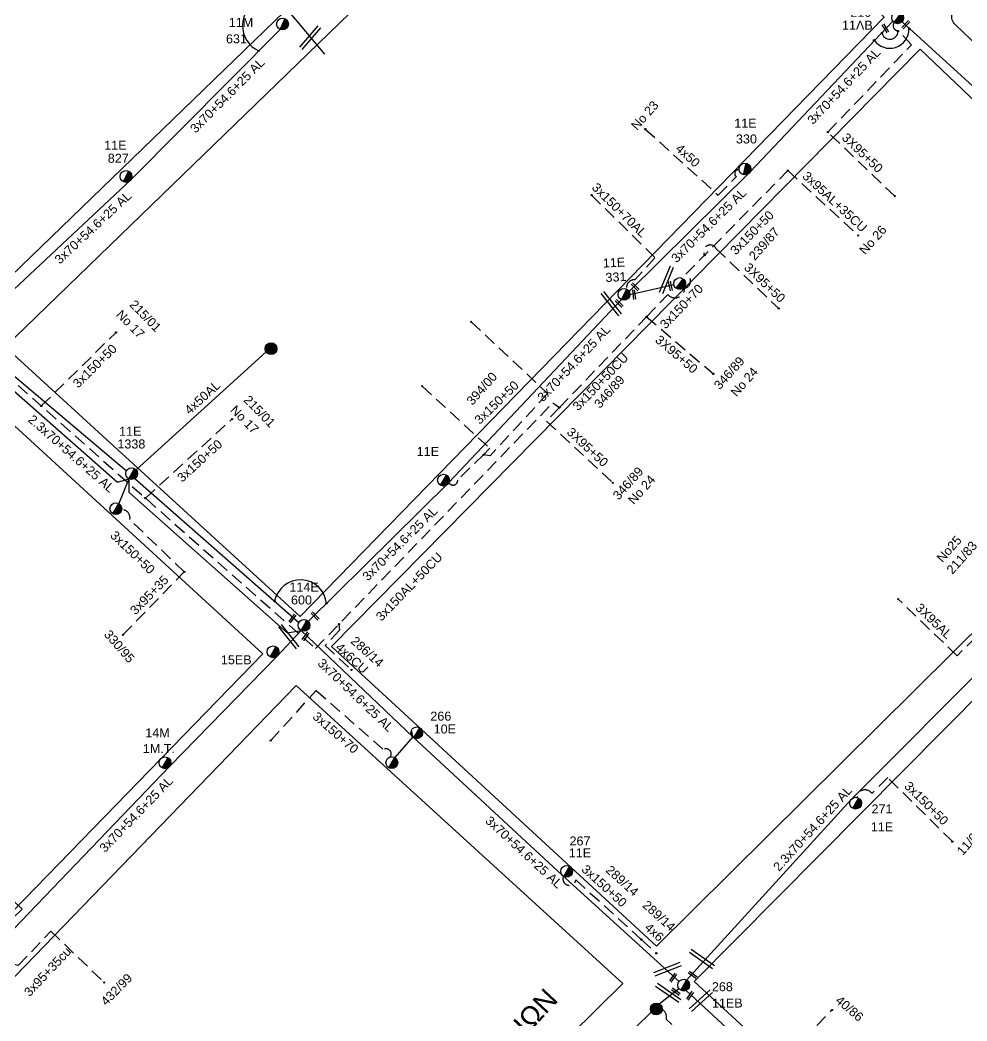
# Model space of a CAD drawing. Header units: millimetres. Extents: x 1138 to 9186, y 1584 to 2927.
# Drawn here: x 7381.8 to 7571.3, y 2413.7 to 2613.9 of the extents above; entities that cross this region are included whole.
import ezdxf
from ezdxf.enums import TextEntityAlignment as Align

# ---------------------------------------------------------------- set-up
doc = ezdxf.new("R2010")
doc.units = ezdxf.units.MM
doc.linetypes.add('DASHED', pattern=[19.05, 12.7, -6.35])
for name, color, linetype, lineweight in [('3x150+50', 7, 'Continuous', 30), ('3x150+50CU', 7, 'Continuous', 30), ('3x150+70', 7, 'Continuous', 30), ('3x150+70AL', 7, 'DASHED', 30), ('3x150AL+50CU', 7, 'Continuous', 30), ('3x70+54.6+25 AL', 7, 'SYN_LINE', 30), ('3X95', 7, 'Continuous', 30), ('3x95+35', 7, 'Continuous', 30), ('3x95+35CUXLPE', 7, 'Continuous', 30), ('3X95+50', 7, 'Continuous', 30), ('3x95AL+35CU', 7, 'Continuous', 30), ('4x50', 7, 'Continuous', 30), ('4x50AL', 7, 'Continuous', 30), ('4x6', 7, 'SYN_LINE', 30), ('4x6CU', 7, 'Continuous', 30), ('Υπόβαθρο ΔΕΗ', 7, 'Continuous', 30)]:
    doc.layers.add(name, color=color, linetype=linetype, lineweight=lineweight)
for name, color, linetype in [('TEXT ΚΑΛΩΔΙΩΝ', 7, 'Continuous'), ('Άγνωστα', 7, 'Continuous'), ('Μηχανική τομή', 7, 'Continuous'), ('Στύλος Ξύλινος', 7, 'Continuous'), ('Στύλος Ξύλινος @ 1', 7, 'Continuous'), ('Στύλος ΦΜ', 7, 'Continuous'), ('Στύλος ΦΜ @ 1', 7, 'Continuous'), ('Συνδέσεις', 7, 'Continuous'), ('Τομή', 7, 'Continuous')]:
    doc.layers.add(name, color=color, linetype=linetype)
doc.styles.add('arial', font='arial.ttf')
doc.styles.get("Standard").update_dxf_attribs({"font": 'arial.ttf'})
doc.linetypes.add('SYN_LINE', pattern='A,0.5,-0.0001,["/\\/\\/\\/",Standard,S=0.1,R=0,X=0,Y=-0.05],-0.25', length=0.7501)

# ---------------------------------------------------------------- blocks, each defined once
blk = doc.blocks.new('ΥΠΑΡΧΩΝ ΤΣΙΜΕΝΤΕΝΙΟΣ ΣΤΥΛΟΣ')
at = {"layer": 'Στύλος ΦΜ'}
blk.add_hatch(color=7, dxfattribs=at).paths.add_polyline_path([(-1.29, -2.28, 0.574793), (2.62, 0, 0.268822), (1.3, 2.27)])
at = {"layer": 'Στύλος ΦΜ', "color": 7}
blk.add_line((-1.29, -2.28), (1.3, 2.27), dxfattribs=at)
blk.add_circle((0, 0), 2.62, dxfattribs=at)
at = {"layer": 'Στύλος ΦΜ', "flags": 4}
for tag, p in [('ΑΡΙΘΜΟΣ', (-4.68, 8.05)), ('ΤΥΠΟΣ', (-4.91, 3.03))]:
    blk.add_attdef(tag, p, '', height=4, dxfattribs=at)
blk = doc.blocks.new('ΥΠΑΡΧΩΝ ΞΥΛΙΝΟΣ ΣΤΥΛΟΣ')
at = {"layer": 'Στύλος Ξύλινος'}
h = blk.add_hatch(color=7, dxfattribs=at)
h.paths.add_polyline_path([(-2.62, 0, 0.270008), (-1.29, -2.28), (1.3, 2.27, 0.576266)])
h.paths.add_polyline_path([(-1.29, -2.28, 0.574793), (2.62, 0, 0.268822), (1.3, 2.27)])
at = {"layer": 'Στύλος Ξύλινος', "color": 7}
blk.add_line((-1.29, -2.28), (1.3, 2.27), dxfattribs=at)
blk.add_circle((0, 0), 2.62, dxfattribs=at)
at = {"layer": 'Στύλος Ξύλινος', "flags": 4}
for tag, p in [('ΑΡΙΘΜΟΣ', (-4.91, 8.6)), ('ΤΥΠΟΣ', (-4.85, 3.39))]:
    blk.add_attdef(tag, p, '', height=4, dxfattribs=at)
blk = doc.blocks.new('ΤΟΜΗ')
at = {"layer": 'Τομή', "ltscale": 40}
for p, q in [((-5.68, 0), (17.06, 0)), ((-5.68, -2.77), (17.06, -2.77))]:
    blk.add_line(p, q, dxfattribs=at)
blk = doc.blocks.new('ΜΗΧΑΝΙΚΗ ΤΟΜΗ')
at = {"layer": 'Μηχανική τομή', "ltscale": 40}
for p, q in [((-1.89, 0.78), (5.69, 0.78)), ((-1.89, -0.77), (5.69, -0.77))]:
    blk.add_line(p, q, dxfattribs=at)
blk = doc.blocks.new('_ΣΥΝΔΕΣΗ')
at = {"layer": 'Συνδέσεις', "linetype": 'SYN_LINE', "ltscale": 40}
blk.add_hatch(color=256, dxfattribs=at).paths.add_polyline_path([(0.5, -0.01, 1), (-0.5, -0.01, 1)])
at = {"layer": 'Συνδέσεις'}
blk.add_circle((0, -0.01), 0.5, dxfattribs=at)

msp = doc.modelspace()

# ---------------------------------------------------------------- linework, layer by layer
at = {"layer": '3x150+50', "color": 27, "linetype": 'DASHED', "lineweight": -3, "ltscale": 0.2}
msp.add_lwpolyline([(7514.77, 2560.25, 0.753283), (7515.01, 2563.05), (7535.43, 2583.78)], format="xyb", dxfattribs=at)
at = {"layer": '3x150+50', "color": 6, "linetype": 'DASHED', "lineweight": -3, "ltscale": 0.2}
msp.add_lwpolyline([(7472.04, 2553.52), (7487.34, 2539.18), (7475.83, 2526.71), (7474.54, 2526.94)], dxfattribs=at)
at = {"layer": '3x150+50', "color": 27, "linetype": 'DASHED', "lineweight": -3, "ltscale": 0.2}
for points in [[(7386.02, 2536.69), (7400.98, 2551.4)], [(7406.86, 2518.27), (7424.17, 2534.06)]]:
    msp.add_lwpolyline(points, dxfattribs=at)
at = {"layer": '3x150+50', "color": 6, "linetype": 'DASHED', "lineweight": -3, "ltscale": 0.2}
for points in [[(7462.25, 2540.66), (7475.77, 2528.23), (7474.54, 2526.94), (7469.34, 2521.91, -0.852781), (7467.6, 2521.38, 4.198705)], [(7414.64, 2503.51), (7403.74, 2513.96, 0.467909), (7402.11, 2515.98, 63.325317)]]:
    msp.add_lwpolyline(points, format="xyb", dxfattribs=at)
at = {"layer": '3x150+50', "color": 2, "linetype": 'DASHED', "lineweight": -3, "ltscale": 0.2}
msp.add_lwpolyline([(7568.36, 2449.55), (7555.4, 2462.36), (7552.22, 2459.2, 0.711998), (7549.25, 2458.38, -64.689161)], format="xyb", dxfattribs=at)
at = {"layer": '3x150+50', "color": 85, "linetype": 'DASHED', "lineweight": -3, "ltscale": 0.2}
msp.add_lwpolyline([(7490.52, 2442.63, 1.131617), (7493, 2441.89), (7506.1, 2429.97)], format="xyb", dxfattribs=at)
at = {"layer": '3x150+50CU', "color": 27, "linetype": 'DASHED', "lineweight": -3, "ltscale": 0.2}
msp.add_lwpolyline([(7489.71, 2536.37), (7507.15, 2554.54)], dxfattribs=at)
at = {"layer": '3x150+70', "color": 62, "linetype": 'DASHED', "lineweight": -3, "ltscale": 0.2}
msp.add_lwpolyline([(7543.43, 2591.48), (7560.15, 2608.91), (7557.51, 2611.74, -0.598426), (7556.68, 2613.4, 18.250731)], format="xyb", dxfattribs=at)
at = {"layer": '3x150+70', "color": 27, "linetype": 'DASHED', "lineweight": -3, "ltscale": 0.2}
msp.add_lwpolyline([(7507.15, 2554.54), (7511.41, 2558.98, 0.749534), (7514.75, 2560.5, -104.220574)], format="xyb", dxfattribs=at)
at = {"layer": '3x150+70', "color": 85, "linetype": 'DASHED', "lineweight": -3, "ltscale": 0.2}
msp.add_lwpolyline([(7431.94, 2469.77), (7441.02, 2479.77), (7454.47, 2467.98, -0.795033), (7455.88, 2466.49, -70.877663)], format="xyb", dxfattribs=at)
at = {"layer": '3x150+70', "color": 30, "linetype": 'DASHED', "lineweight": -3, "ltscale": 0.2}
msp.add_lwpolyline([(7568.68, 2361.8), (7511.12, 2413.98, 0.289191), (7510.27, 2416.06, -13.304663)], format="xyb", dxfattribs=at)
at = {"layer": '3x150+70AL', "color": 62, "linetype": 'DASHED', "lineweight": -3, "ltscale": 0.2}
msp.add_lwpolyline([(7496.15, 2578.87), (7508.82, 2566.35), (7504.78, 2561.94, 0.490977), (7503.17, 2560.07, -1.521308)], format="xyb", dxfattribs=at)
at = {"layer": '3x150AL+50CU', "color": 27, "linetype": 'DASHED', "lineweight": -3, "ltscale": 0.2}
msp.add_lwpolyline([(7366.35, 2553.99, 0.875289), (7372.81, 2548.37), (7440.89, 2488.18), (7488.41, 2537.33), (7489.71, 2536.37)], format="xyb", dxfattribs=at)
at = {"layer": '3x150AL+50CU', "color": 5, "linetype": 'DASHED', "lineweight": -3, "ltscale": 0.2}
msp.add_lwpolyline([(7567.9, 2358.4, -0.605355), (7565.14, 2363.45), (7571.19, 2369.71), (7549.12, 2390.07, 0.588379), (7544.49, 2394.34), (7533.11, 2404.72), (7544.25, 2415.86)], format="xyb", dxfattribs=at)
at = {"layer": '3x70+54.6+25 AL', "color": 62, "linetype": 'SYN_LINE', "lineweight": -3, "ltscale": 15}
for points in [[(7503.65, 2559.61), (7527.89, 2583.55), (7556.45, 2613.64)], [(7558.27, 2613.54), (7582.81, 2591.29)]]:
    msp.add_lwpolyline(points, dxfattribs=at)
at = {"layer": '3x70+54.6+25 AL', "color": 133, "linetype": 'SYN_LINE', "lineweight": -3, "ltscale": 15}
msp.add_lwpolyline([(7371.97, 2552.08), (7403.95, 2581.94), (7433.79, 2612.01)], dxfattribs=at)
at = {"layer": '3x70+54.6+25 AL', "color": 62, "linetype": 'SYN_LINE', "lineweight": -3, "ltscale": 10}
msp.add_lwpolyline([(7503.81, 2558.96), (7512.62, 2561.02)], dxfattribs=at)
at = {"layer": '3x70+54.6+25 AL', "color": 6, "linetype": 'SYN_LINE', "lineweight": -3, "ltscale": 15}
for points in [[(7439.46, 2493.61), (7467.6, 2521.38), (7502.11, 2557.96)], [(7371.21, 2550.6), (7403.05, 2523.72)], [(7404.72, 2522.17), (7437.56, 2493.37)]]:
    msp.add_lwpolyline(points, dxfattribs=at)
at = {"layer": '3x70+54.6+25 AL', "color": 85, "linetype": 'SYN_LINE', "lineweight": -3, "ltscale": 15}
msp.add_lwpolyline([(7371.21, 2550.6), (7370.88, 2548.21), (7401.28, 2521.43), (7403.51, 2522.15), (7403.56, 2519.43), (7435.21, 2491.32), (7438.02, 2491.79), (7460.34, 2470.48), (7490.25, 2442.87), (7513.66, 2421.58)], dxfattribs=at)
at = {"layer": '3x70+54.6+25 AL', "color": 2, "linetype": 'SYN_LINE', "lineweight": -3, "ltscale": 15}
msp.add_lwpolyline([(7632.41, 2540.46), (7605.81, 2514.68), (7577.21, 2487.09), (7548.14, 2458.04), (7515.17, 2421.87)], dxfattribs=at)
at = {"layer": '3x70+54.6+25 AL', "color": 6, "linetype": 'SYN_LINE', "lineweight": -3, "ltscale": 7}
msp.add_lwpolyline([(7403.51, 2522.15), (7401.53, 2517.15)], dxfattribs=at)
at = {"layer": '3x70+54.6+25 AL', "color": 5, "linetype": 'SYN_LINE', "lineweight": -3, "ltscale": 7}
msp.add_lwpolyline([(7433.14, 2486.6), (7438.02, 2491.79)], dxfattribs=at)
at = {"layer": '3x70+54.6+25 AL', "color": 5, "linetype": 'SYN_LINE', "lineweight": -3, "ltscale": 15}
msp.add_lwpolyline([(7346, 2397.55), (7377.25, 2428.8), (7411.7, 2464.58), (7433.14, 2486.6)], dxfattribs=at)
at = {"layer": '3x70+54.6+25 AL', "color": 85, "linetype": 'SYN_LINE', "lineweight": -3, "ltscale": 7}
msp.add_lwpolyline([(7460.06, 2471.75), (7460.34, 2470.48), (7456.75, 2466.37)], dxfattribs=at)
at = {"layer": '3x70+54.6+25 AL', "color": 30, "linetype": 'SYN_LINE', "lineweight": -3, "ltscale": 5}
msp.add_lwpolyline([(7509.68, 2417.1), (7513.6, 2420.2)], dxfattribs=at)
at = {"layer": '3x70+54.6+25 AL', "color": 1, "linetype": 'SYN_LINE', "lineweight": -3, "ltscale": 15}
msp.add_lwpolyline([(7576.49, 2363.84), (7545.71, 2391.43), (7515.09, 2419.78)], dxfattribs=at)
at = {"layer": '3x70+54.6+25 AL', "color": 30, "linetype": 'SYN_LINE', "lineweight": -3, "ltscale": 15}
msp.add_lwpolyline([(7508.1, 2415.44), (7479.59, 2387.54), (7447.95, 2355.58)], dxfattribs=at)
at = {"layer": '3X95', "color": 2, "linetype": 'DASHED', "lineweight": -3, "ltscale": 0.2}
msp.add_lwpolyline([(7582.63, 2499.72, 0.868681), (7578.49, 2495.77), (7569.29, 2486.73), (7557.51, 2498.04)], format="xyb", dxfattribs=at)
at = {"layer": '3x95+35', "color": 6, "linetype": 'DASHED', "lineweight": -3, "ltscale": 0.2}
msp.add_lwpolyline([(7402.35, 2490.91), (7414.64, 2503.51)], dxfattribs=at)
at = {"layer": '3x95+35', "color": 5, "linetype": 'DASHED', "lineweight": -3, "ltscale": 0.2}
msp.add_lwpolyline([(7376.94, 2420.31, -0.655028), (7381.42, 2424.76), (7387.91, 2431.65), (7398.59, 2421.38)], format="xyb", dxfattribs=at)
at = {"layer": '3x95+35CUXLPE', "color": 5, "linetype": 'DASHED', "lineweight": -3, "ltscale": 0.2}
msp.add_lwpolyline([(7361.24, 2455.79), (7382.22, 2436.04), (7378.09, 2432.05, -0.633033), (7376.86, 2430.48, 116.177577)], format="xyb", dxfattribs=at)
at = {"layer": '3X95+50', "color": 62, "linetype": 'DASHED', "lineweight": -3, "ltscale": 0.2}
msp.add_lwpolyline([(7556.83, 2578.65), (7543.43, 2591.48)], dxfattribs=at)
at = {"layer": '3X95+50', "color": 27, "linetype": 'DASHED', "lineweight": -3, "ltscale": 0.2}
msp.add_lwpolyline([(7518.78, 2566.88, -1.07891), (7521.08, 2568.12), (7533.6, 2556.2)], format="xyb", dxfattribs=at)
for points in [[(7507.15, 2554.54), (7520.52, 2543.11)], [(7489.71, 2536.37), (7487.12, 2533.68), (7500.4, 2521.3)]]:
    msp.add_lwpolyline(points, dxfattribs=at)
at = {"layer": '3x95AL+35CU', "color": 27, "linetype": 'DASHED', "lineweight": -3, "ltscale": 0.2}
msp.add_lwpolyline([(7535.43, 2583.78), (7549.49, 2570.79)], dxfattribs=at)
at = {"layer": '4x50', "color": 62, "linetype": 'DASHED', "lineweight": -3, "ltscale": 0.2}
msp.add_lwpolyline([(7506.9, 2592.07), (7521.51, 2578.83), (7525.11, 2582.54, -0.774128), (7525.66, 2583.96, 25.809379)], format="xyb", dxfattribs=at)
at = {"layer": '4x50AL', "color": 6, "linetype": 'Continuous', "lineweight": -3, "ltscale": 0.2}
msp.add_lwpolyline([(7404.98, 2523.95), (7431.01, 2547.51)], dxfattribs=at)
at = {"layer": '4x6', "color": 85, "linetype": 'DASHED', "lineweight": -3, "ltscale": 0.2}
msp.add_lwpolyline([(7506.1, 2429.97), (7509.1, 2427.23)], dxfattribs=at)
at = {"layer": '4x6CU', "color": 27, "linetype": 'DASHED', "lineweight": -3, "ltscale": 0.2}
msp.add_lwpolyline([(7445.59, 2493.04), (7445.72, 2491.82), (7442.8, 2488.75), (7448.11, 2483.89)], dxfattribs=at)
at = {"layer": 'Τομή', "lineweight": -3}
msp.add_lwpolyline([(7442.79, 2607.05), (7435.19, 2616.13)], dxfattribs=at)
at = {"layer": 'Υπόβαθρο ΔΕΗ', "lineweight": -3}
for points in [[(7310.76, 2610.52), (7433.23, 2729.46), (7493.61, 2672.61), (7371.73, 2554.8)], [(7499.98, 2665.87), (7554.71, 2614.47), (7437.83, 2494.57), (7378.82, 2548.51)], [(7561.91, 2608.07), (7627.34, 2545.7), (7509.17, 2428.65), (7444.1, 2488.59)], [(7371.57, 2540.99), (7430.33, 2487.14), (7307.85, 2361.17), (7248.38, 2417.12)], [(7633.23, 2538.99), (7692.6, 2482.4), (7577.42, 2365.71), (7516.67, 2421.54)], [(7376.46, 2296.99), (7314.82, 2354.51), (7437.01, 2480.79), (7502.4, 2421.19)]]:
    msp.add_lwpolyline(points, close=True, dxfattribs=at)
msp.add_lwpolyline([(7572.17, 2615.73), (7634.79, 2556.5, -0.806634), (7631.13, 2553.67), (7568.98, 2612.9, -1.144018)], format="xyb", close=True, dxfattribs=at)
for centre, radius, start, end in [((7431.89, 2612.81), 5.61, 113.6596, 245.1922), ((7437.88, 2496.65), 5.26, 6.0162, 169.2856)]:
    msp.add_arc(centre, radius, start, end, dxfattribs=at)
at = {"layer": 'Υπόβαθρο ΔΕΗ', "color": 7, "linetype": 'Continuous', "lineweight": -3, "ltscale": 0.2}
for centre, radius, start, end in [((7555.83, 2612.05), 3.82, 214.611, 1.0522), ((7555.84, 2611.7), 1.66, 190.3182, 355.2643)]:
    msp.add_arc(centre, radius, start, end, dxfattribs=at)

# ---------------------------------------------------------------- block references
at = {"layer": 'Μηχανική τομή', "lineweight": -3}
for p, xscale, yscale, zscale, rotation in [((7555.23, 2611.85), 0.2499999999999999, 0.2499999999999999, 0.4999999999999997, 122.4386524417825), ((7558.7, 2612.6), 0.2499999999999999, 0.2499999999999999, 0.4999999999999997, 46.5442022170989), ((7505.19, 2560.17), 0.25, 0.25, 0.25, 134.2782145394548), ((7512.03, 2560.24), 0.25, 0.25, 0.25, 100.8913637801821), ((7504.74, 2558.51), 0.25, 0.25, 0.25, 96.73771652574612), ((7501.99, 2556.84), 0.25, 0.25, 0.25, 134.2782145394548), ((7436.03, 2493.8), 0.25, 0.25, 0.25, 54.4856197192397), ((7441.17, 2494.35), 0.25, 0.25, 0.25, 134.2782145394548), ((7438.66, 2490.22), 0.25, 0.25, 0.25, 54.4856197192397), ((7512.21, 2421.96), 0.25, 0.25, 0.25, 54.4856197192397), ((7516.75, 2422.59), 0.25, 0.25, 0.25, 143.7277058040057), ((7513.38, 2419.22), 0.25, 0.25, 0.25, 143.7277058040057), ((7515.62, 2418.35), 0.25, 0.25, 0.25, 54.4856197192397)]:
    msp.add_blockref('ΜΗΧΑΝΙΚΗ ΤΟΜΗ', p, dxfattribs=dict(at, xscale=xscale, yscale=yscale, zscale=zscale, rotation=rotation))
at = {"layer": 'Στύλος Ξύλινος @ 1', "lineweight": -3, "ltscale": 40, "xscale": 0.4499999999998181, "yscale": 0.4499999999998181, "zscale": 0.4499999999998181}
msp.add_blockref('ΥΠΑΡΧΩΝ ΞΥΛΙΝΟΣ ΣΤΥΛΟΣ', (7432, 2548.14), dxfattribs=at)
at = {"layer": 'Στύλος Ξύλινος @ 1', "lineweight": -3, "ltscale": 40}
ref = msp.add_blockref('ΥΠΑΡΧΩΝ ΞΥΛΙΝΟΣ ΣΤΥΛΟΣ', (7509.09, 2416.08), dxfattribs=dict(at, xscale=0.4499999999998181, yscale=0.4499999999998181, zscale=0.4499999999998181))
ref.add_attrib('ΤΥΠΟΣ', '452', (7505.68, 2407.45), dxfattribs={"layer": 'Στύλος Ξύλινος', "height": 1.8, "flags": 4})
ref.add_attrib('ΑΡΙΘΜΟΣ', '12M', (7504.72, 2404.78), dxfattribs={"layer": 'Στύλος Ξύλινος', "height": 1.8, "flags": 4})
at = {"layer": 'Στύλος ΦΜ @ 1', "lineweight": -3, "ltscale": 40}
ref = msp.add_blockref('ΥΠΑΡΧΩΝ ΤΣΙΜΕΝΤΕΝΙΟΣ ΣΤΥΛΟΣ', (7557.4, 2614.33), dxfattribs=dict(at, xscale=0.4499999999998178, yscale=0.4499999999998178, zscale=0.4499999999998178, rotation=351.5252858498288))
ref.add_attrib('ΤΥΠΟΣ', '210', (7547.93, 2614.53), dxfattribs={"layer": 'Στύλος ΦΜ', "height": 1.8, "flags": 4})
ref.add_attrib('ΑΡΙΘΜΟΣ', '11ΛΒ', (7546.26, 2611.95), dxfattribs={"layer": 'Στύλος ΦΜ', "height": 1.8, "flags": 4})
ref = msp.add_blockref('ΥΠΑΡΧΩΝ ΤΣΙΜΕΝΤΕΝΙΟΣ ΣΤΥΛΟΣ', (7434.29, 2613.08), dxfattribs=dict(at, xscale=0.4499999999998183, yscale=0.4499999999998183, zscale=0.4499999999998183, rotation=4.824184488754264))
ref.add_attrib('ΤΥΠΟΣ', '631', (7422.98, 2609.23), dxfattribs={"layer": 'Στύλος ΦΜ', "height": 1.8, "flags": 4})
ref.add_attrib('ΑΡΙΘΜΟΣ', '11M', (7423.54, 2612.52), dxfattribs={"layer": 'Στύλος ΦΜ', "height": 1.8, "flags": 4})
ref = msp.add_blockref('ΥΠΑΡΧΩΝ ΤΣΙΜΕΝΤΕΝΙΟΣ ΣΤΥΛΟΣ', (7526.83, 2584.08), dxfattribs=dict(at, xscale=0.449999999999818, yscale=0.449999999999818, zscale=0.449999999999818, rotation=17.04188746053645))
ref.add_attrib('ΤΥΠΟΣ', '330', (7525.04, 2589.2), dxfattribs={"layer": 'Στύλος ΦΜ', "height": 1.8, "flags": 4})
ref.add_attrib('ΑΡΙΘΜΟΣ', '11E', (7524.7, 2592.36), dxfattribs={"layer": 'Στύλος ΦΜ', "height": 1.8, "flags": 4})
ref = msp.add_blockref('ΥΠΑΡΧΩΝ ΤΣΙΜΕΝΤΕΝΙΟΣ ΣΤΥΛΟΣ', (7402.98, 2582.6), dxfattribs=dict(at, xscale=0.4499999999998183, yscale=0.4499999999998183, zscale=0.4499999999998183, rotation=4.824184488754264))
ref.add_attrib('ΤΥΠΟΣ', '827', (7399.33, 2585.34), dxfattribs={"layer": 'Στύλος ΦΜ', "height": 1.8, "flags": 4})
ref.add_attrib('ΑΡΙΘΜΟΣ', '11E', (7398.61, 2587.93), dxfattribs={"layer": 'Στύλος ΦΜ', "height": 1.8, "flags": 4})
ref = msp.add_blockref('ΥΠΑΡΧΩΝ ΤΣΙΜΕΝΤΕΝΙΟΣ ΣΤΥΛΟΣ', (7502.64, 2559.01), dxfattribs=dict(at, xscale=0.449999999999818, yscale=0.449999999999818, zscale=0.449999999999818, rotation=3.070424131959761))
ref.add_attrib('ΤΥΠΟΣ', '331', (7498.97, 2561.48), dxfattribs={"layer": 'Στύλος ΦΜ', "height": 1.8, "rotation": 3.0704, "flags": 4})
ref.add_attrib('ΑΡΙΘΜΟΣ', '11E', (7498.44, 2564.35), dxfattribs={"layer": 'Στύλος ΦΜ', "height": 1.8, "rotation": 3.0704, "flags": 4})
at = {"layer": 'Στύλος ΦΜ @ 1', "lineweight": -3, "ltscale": 40, "xscale": 0.4499999999998181, "yscale": 0.4499999999998181, "zscale": 0.4499999999998181, "rotation": 352.5021454697022}
msp.add_blockref('ΥΠΑΡΧΩΝ ΤΣΙΜΕΝΤΕΝΙΟΣ ΣΤΥΛΟΣ', (7513.78, 2561.18), dxfattribs=at)
at = {"layer": 'Στύλος ΦΜ @ 1', "lineweight": -3, "ltscale": 40}
ref = msp.add_blockref('ΥΠΑΡΧΩΝ ΤΣΙΜΕΝΤΕΝΙΟΣ ΣΤΥΛΟΣ', (7404.09, 2523.17), dxfattribs=dict(at, xscale=0.449999999999818, yscale=0.449999999999818, zscale=0.449999999999818))
ref.add_attrib('ΤΥΠΟΣ', '1338', (7401.25, 2528.19), dxfattribs={"layer": 'Στύλος ΦΜ', "height": 1.8, "rotation": 360, "flags": 4})
ref.add_attrib('ΑΡΙΘΜΟΣ', '11E', (7401.58, 2530.72), dxfattribs={"layer": 'Στύλος ΦΜ', "height": 1.8, "rotation": 360, "flags": 4})
ref = msp.add_blockref('ΥΠΑΡΧΩΝ ΤΣΙΜΕΝΤΕΝΙΟΣ ΣΤΥΛΟΣ', (7466.52, 2521.85), dxfattribs=dict(at, xscale=0.4499999999998183, yscale=0.4499999999998183, zscale=0.4499999999998183))
ref.add_attrib('ΤΥΠΟΣ', '11E', (7461.14, 2526.7), dxfattribs={"layer": 'Στύλος ΦΜ', "height": 1.8, "rotation": 360, "flags": 4})
at = {"layer": 'Στύλος ΦΜ @ 1', "lineweight": -3, "ltscale": 40, "xscale": 0.4499999999998181, "yscale": 0.4499999999998181, "zscale": 0.4499999999998181}
for p in [(7400.94, 2516.13), (7456.17, 2465.35)]:
    msp.add_blockref('ΥΠΑΡΧΩΝ ΤΣΙΜΕΝΤΕΝΙΟΣ ΣΤΥΛΟΣ', p, dxfattribs=at)
at = {"layer": 'Στύλος ΦΜ @ 1', "lineweight": -3, "ltscale": 40}
ref = msp.add_blockref('ΥΠΑΡΧΩΝ ΤΣΙΜΕΝΤΕΝΙΟΣ ΣΤΥΛΟΣ', (7438.6, 2492.81), dxfattribs=dict(at, xscale=0.449999999999818, yscale=0.449999999999818, zscale=0.449999999999818))
ref.add_attrib('ΤΥΠΟΣ', '600', (7435.99, 2496.99), dxfattribs={"layer": 'Στύλος ΦΜ', "height": 1.8, "rotation": 360, "flags": 4})
ref.add_attrib('ΑΡΙΘΜΟΣ', '114E', (7435.68, 2499.58), dxfattribs={"layer": 'Στύλος ΦΜ', "height": 1.8, "rotation": 360, "flags": 4})
ref = msp.add_blockref('ΥΠΑΡΧΩΝ ΤΣΙΜΕΝΤΕΝΙΟΣ ΣΤΥΛΟΣ', (7432.4, 2487.52), dxfattribs=dict(at, xscale=0.4499999999998181, yscale=0.4499999999998181, zscale=0.4499999999998181))
ref.add_attrib('ΤΥΠΟΣ', '15EB', (7421.96, 2485.02), dxfattribs={"layer": 'Στύλος ΦΜ', "height": 1.8, "rotation": 360, "flags": 4})
ref = msp.add_blockref('ΥΠΑΡΧΩΝ ΤΣΙΜΕΝΤΕΝΙΟΣ ΣΤΥΛΟΣ', (7461.16, 2471.32), dxfattribs=dict(at, xscale=0.449999999999818, yscale=0.449999999999818, zscale=0.449999999999818))
ref.add_attrib('ΤΥΠΟΣ', '266', (7463.88, 2473.75), dxfattribs={"layer": 'Στύλος ΦΜ', "height": 1.8, "rotation": 360, "flags": 4})
ref.add_attrib('ΑΡΙΘΜΟΣ', '10E', (7464.54, 2471.18), dxfattribs={"layer": 'Στύλος ΦΜ', "height": 1.8, "rotation": 360, "flags": 4})
ref = msp.add_blockref('ΥΠΑΡΧΩΝ ΤΣΙΜΕΝΤΕΝΙΟΣ ΣΤΥΛΟΣ', (7410.79, 2465.32), dxfattribs=dict(at, xscale=0.4499999999998183, yscale=0.4499999999998183, zscale=0.4499999999998183))
ref.add_attrib('ΤΥΠΟΣ', '1M.T.', (7406.34, 2467.28), dxfattribs={"layer": 'Στύλος ΦΜ', "height": 1.8, "rotation": 360, "flags": 4})
ref.add_attrib('ΑΡΙΘΜΟΣ', '14M', (7406.82, 2470.4), dxfattribs={"layer": 'Στύλος ΦΜ', "height": 1.8, "rotation": 360, "flags": 4})
ref = msp.add_blockref('ΥΠΑΡΧΩΝ ΤΣΙΜΕΝΤΕΝΙΟΣ ΣΤΥΛΟΣ', (7548.99, 2457.24), dxfattribs=dict(at, xscale=0.449999999999818, yscale=0.449999999999818, zscale=0.449999999999818))
ref.add_attrib('ΤΥΠΟΣ', '271', (7552.17, 2455.2), dxfattribs={"layer": 'Στύλος ΦΜ', "height": 1.8, "rotation": 360, "flags": 4})
ref.add_attrib('ΑΡΙΘΜΟΣ', '11E', (7552.04, 2451.61), dxfattribs={"layer": 'Στύλος ΦΜ', "height": 1.8, "rotation": 360, "flags": 4})
ref = msp.add_blockref('ΥΠΑΡΧΩΝ ΤΣΙΜΕΝΤΕΝΙΟΣ ΣΤΥΛΟΣ', (7491.16, 2443.61), dxfattribs=dict(at, xscale=0.449999999999818, yscale=0.449999999999818, zscale=0.449999999999818))
ref.add_attrib('ΤΥΠΟΣ', '267', (7491.73, 2448.78), dxfattribs={"layer": 'Στύλος ΦΜ', "height": 1.8, "rotation": 360, "flags": 4})
ref.add_attrib('ΑΡΙΘΜΟΣ', '11E', (7491.58, 2446.39), dxfattribs={"layer": 'Στύλος ΦΜ', "height": 1.8, "rotation": 360, "flags": 4})
ref = msp.add_blockref('ΥΠΑΡΧΩΝ ΤΣΙΜΕΝΤΕΝΙΟΣ ΣΤΥΛΟΣ', (7514.58, 2420.85), dxfattribs=dict(at, xscale=0.449999999999818, yscale=0.449999999999818, zscale=0.449999999999818))
ref.add_attrib('ΤΥΠΟΣ', '268', (7520.22, 2419.63), dxfattribs={"layer": 'Στύλος ΦΜ', "height": 1.8, "rotation": 360, "flags": 4})
ref.add_attrib('ΑΡΙΘΜΟΣ', '11EB', (7520.23, 2416.37), dxfattribs={"layer": 'Στύλος ΦΜ', "height": 1.8, "rotation": 360, "flags": 4})
at = {"layer": 'Συνδέσεις', "lineweight": -3, "xscale": 0.25, "yscale": 0.25, "zscale": 0.25}
for p in [(7554.27, 2611.28), (7557.46, 2611.64), (7559.72, 2612.19), (7552.67, 2609.85), (7429.53, 2607.72), (7506.9, 2592.08), (7543.43, 2591.48), (7535.43, 2583.78), (7496.15, 2578.87), (7556.83, 2578.65), (7549.49, 2570.8), (7518.78, 2566.88), (7533.6, 2556.21), (7472.04, 2553.52), (7507.15, 2554.54), (7400.99, 2551.41), (7520.52, 2543.11), (7462.25, 2540.66), (7386.02, 2536.7), (7489.71, 2536.37), (7424.17, 2534.06), (7474.54, 2526.94), (7500.4, 2521.31), (7406.86, 2518.27), (7414.64, 2503.52), (7432.71, 2497.63), (7443.1, 2497.2), (7557.51, 2498.05), (7445.59, 2493.05), (7402.35, 2490.92), (7448.11, 2483.89), (7431.94, 2469.77), (7568.36, 2449.55), (7506.1, 2429.97), (7509.1, 2427.23), (7398.59, 2421.38), (7544.25, 2415.87)]:
    msp.add_blockref('_ΣΥΝΔΕΣΗ', p, dxfattribs=at)
at = {"layer": 'Τομή', "lineweight": -3}
for p, xscale, yscale, zscale, rotation in [((7440.97, 2611.23), 0.2499999999999999, 0.2499999999999999, 0.2499999999999999, 229.3095485312612), ((7510.3, 2560.78), 0.2499999999999999, 0.2499999999999999, 0.2499999999999999, 67.64975664843112), ((7500.72, 2555.82), 0.2499999999999999, 0.2499999999999999, 0.2499999999999999, 128.4550512628571), ((7436.21, 2489.2), 0.2499999999999999, 0.2499999999999999, 0.2499999999999999, 128.4550512628571), ((7519.21, 2424.94), 0.2499999999999999, 0.2499999999999999, 0.2499999999999999, 145.1725379253222), ((7509.92, 2423.86), 0.2499999999999999, 0.2499999999999999, 0.2499999999999999, 21.26620935299457), ((7512.44, 2418.16), 0.2499999999999999, 0.2499999999999999, 0.2499999999999999, 145.1725379253222), ((7516.7, 2417.03), 0.25, 0.25, 0.25, 42.41208367100575)]:
    msp.add_blockref('ΤΟΜΗ', p, dxfattribs=dict(at, xscale=xscale, yscale=yscale, zscale=zscale, rotation=rotation))

# ---------------------------------------------------------------- texts
at = {"lineweight": -3, "ltscale": 40, "insert": (7467.4, 2399.74), "char_height": 4, "width": 65.6312, "attachment_point": 1, "rotation": 47.0277, "style": 'arial'}
msp.add_mtext('ΠΛATAIΩN', dxfattribs=at)
at = {"layer": 'TEXT ΚΑΛΩΔΙΩΝ', "linetype": 'Continuous', "lineweight": -3, "ltscale": 0.2}
for s, rotation, p in [('3x70+54.6+25 AL', 46.4858, (7546.62, 2600.67)), ('3x70+54.6+25 AL', 45.224, (7423.24, 2598.81)), ('3X95+50', 316.2325, (7550.36, 2587.33)), ('4x50', 317.7847, (7515.41, 2586.78)), ('3x95AL+35CU', 317.2734, (7544.83, 2577.55)), ('3x150+70AL', 315.3369, (7501.73, 2575.88)), ('3x70+54.6+25 AL', 43.0253, (7396.36, 2572.38)), ('3x70+54.6+25 AL', 44.6555, (7519.59, 2572.83)), ('3x150+50', 45.4329, (7528.25, 2571.36)), ('3X95+50', 316.4266, (7530.81, 2561.35)), ('3x150+70', 46.168, (7514.14, 2556.6)), ('3x70+54.6+25 AL', 46.6647, (7492.58, 2545.24)), ('3X95+50', 319.4947, (7513.15, 2547.04)), ('3x150+50', 44.5071, (7396.72, 2544.69)), ('3x150+50CU', 46.168, (7497.92, 2541.54)), ('4x50AL', 42.161, (7418.25, 2538.39)), ('3x150+50', 44.0788, (7477.13, 2537.39)), ('2.3x70+54.6+25 AL', 318.6302, (7392.05, 2527.16)), ('3X95+50', 317.021, (7495.35, 2528.47)), ('3x150+50', 42.3634, (7417.71, 2525.73)), ('3x70+54.6+25 AL', 44.6275, (7457.8, 2509.18)), ('3x150+50', 316.2025, (7404.3, 2507.42)), ('3x150AL+50CU', 45.962, (7459.64, 2500.56)), ('3x95+35', 45.7047, (7407.62, 2498.89)), ('3X95AL', 316.1417, (7564.65, 2493.68)), ('4x6CU', 317.5172, (7448.2, 2486.25)), ('3x70+54.6+25 AL', 316.3244, (7448.96, 2478.85)), ('3x150+70', 318.7431, (7444.92, 2471.35)), ('3x70+54.6+25 AL', 46.0857, (7405, 2455.02)), ('3x150+50', 315.3104, (7563.15, 2457.23)), ('2.3x70+54.6+25 AL', 47.6541, (7540.37, 2452.19)), ('3x70+54.6+25 AL', 317.2964, (7482.62, 2447.46)), ('3x150+50', 317.6754, (7498.69, 2440.72)), ('4x6', 317.6754, (7508.71, 2431.45)), ('3x95+35cu', 46.7159, (7387.27, 2423.54))]:
    msp.add_text(s, height=1.8, rotation=rotation, dxfattribs=at).set_placement(p, align=Align.MIDDLE_CENTER)
at = {"layer": 'Άγνωστα', "lineweight": -3, "ltscale": 40, "char_height": 1.8, "width": 12.7137, "attachment_point": 1, "style": 'arial'}
for s, insert, rotation in [('No 23', (7503.89, 2592.91), 48.4059), ('No 26', (7549.54, 2568.01), 48.4059), ('239/87', (7527.45, 2566.85), 48.4059), ('215/01', (7404.83, 2558.09), 314.282), ('No 17', (7402.17, 2556.09), 314.282), ('346/89', (7520.45, 2541.01), 48.4059), ('394/00', (7470.95, 2537.89), 48.4059), ('346/89', (7496.46, 2537.27), 48.4059), ('No 24', (7523.81, 2539.6), 48.4059), ('215/01', (7427.67, 2539.01), 314.282), ('No 17', (7425, 2537), 314.282), ('346/89', (7500.2, 2518.94), 48.4059), ('No 24', (7503.25, 2518.04), 48.4059), ('No25', (7565.02, 2506.44), 48.4059), ('211/83', (7567.01, 2504.09), 48.4059), ('\\pt3.6;330/95', (7399.8, 2492.09), 311.2223), ('286/14', (7448.99, 2490.78), 318), ('11/07', (7569.05, 2447.84), 48.4059), ('289/14', (7500.03, 2444.97), 318), ('289/14', (7507.37, 2437.97), 318), ('432/99', (7397.74, 2417.85), 45.7514), ('40/86', (7545.98, 2418.9), 319.4123)]:
    msp.add_mtext(s, dxfattribs=dict(at, insert=insert, rotation=rotation))

doc.saveas('drawing.dxf')
